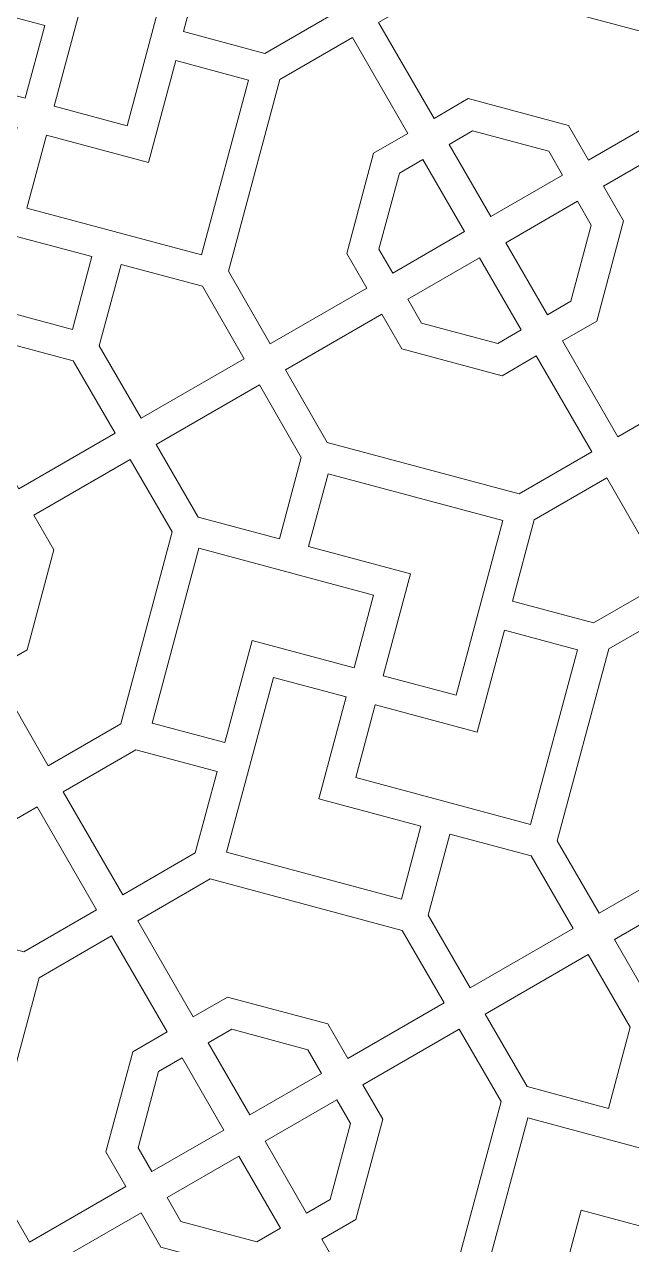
# Model space of a CAD drawing. Header units: centimetres. Extents: x 1.9 to 18.1, y -9.5 to 9.5.
# Drawn here: x 13.928 to 15.627, y -5.633 to -2.219 of the extents above; entities that cross this region are included whole.
import ezdxf

# ---------------------------------------------------------------- set-up
doc = ezdxf.new("R2010")
doc.units = ezdxf.units.CM
doc.header["$MEASUREMENT"] = 0
doc.layers.add('layer 1', color=7, linetype='Continuous')

msp = doc.modelspace()

# ---------------------------------------------------------------- linework, layer by layer
at = {"layer": 'layer 1', "color": 7, "lineweight": 9}
for points, knots in [([(1.85394, -0.05571), (1.85394, -0.05571), (18.09811, -0.05571), (18.09811, -0.05571), (18.09811, -0.05571), (18.09811, -0.05571), (18.09811, -9.49999), (18.09811, -9.49999), (18.09811, -9.49999), (18.09811, -9.49999), (1.85394, -9.49999), (1.85394, -9.49999), (1.85394, -9.49999), (1.85394, -9.49999), (1.85394, -0.05571), (1.85394, -0.05571)], [0, 0, 0, 0, 0.2, 0.2, 0.2, 0.2, 0.4, 0.4, 0.4, 0.4, 0.6, 0.6, 0.6, 0.6, 1, 1, 1, 1]), ([(14.012, -2.44755), (14.012, -2.44755), (14.01211, -2.44757), (14.01211, -2.44757), (14.01211, -2.44757), (14.01211, -2.44757), (14.01203, -2.44787), (14.01203, -2.44787), (14.01203, -2.44787), (14.01203, -2.44787), (14.21579, -2.50247), (14.21579, -2.50247), (14.21579, -2.50247), (14.21579, -2.50247), (14.34681, -2.0135), (14.34681, -2.0135), (14.34681, -2.0135), (14.34681, -2.0135), (13.85784, -1.88247), (13.85784, -1.88247), (13.85784, -1.88247), (13.85784, -1.88247), (13.80321, -2.08634), (13.80321, -2.08634), (13.80321, -2.08634), (13.80321, -2.08634), (14.08831, -2.16273), (14.08831, -2.16273), (14.08831, -2.16273), (14.08831, -2.16273), (14.012, -2.44755), (14.012, -2.44755)], [0, 0, 0, 0, 0.1111111, 0.1111111, 0.1111111, 0.1111111, 0.2222222, 0.2222222, 0.2222222, 0.2222222, 0.3333333, 0.3333333, 0.3333333, 0.3333333, 0.4444444, 0.4444444, 0.4444444, 0.4444444, 0.5555556, 0.5555556, 0.5555556, 0.5555556, 0.6666667, 0.6666667, 0.6666667, 0.6666667, 0.7777778, 0.7777778, 0.7777778, 0.7777778, 1, 1, 1, 1]), ([(14.63734, -1.89439), (14.63734, -1.89439), (14.43444, -2.01153), (14.43444, -2.01153), (14.43444, -2.01153), (14.43444, -2.01153), (14.37345, -2.23915), (14.37345, -2.23915), (14.37345, -2.23915), (14.37345, -2.23915), (14.6007, -2.30004), (14.6007, -2.30004), (14.6007, -2.30004), (14.6007, -2.30004), (14.80383, -2.18276), (14.80383, -2.18276), (14.80383, -2.18276), (14.80383, -2.18276), (14.63734, -1.89439), (14.63734, -1.89439)], [0, 0, 0, 0, 0.1666667, 0.1666667, 0.1666667, 0.1666667, 0.3333333, 0.3333333, 0.3333333, 0.3333333, 0.5, 0.5, 0.5, 0.5, 0.6666667, 0.6666667, 0.6666667, 0.6666667, 1, 1, 1, 1]), ([(13.93047, -2.42575), (13.93047, -2.42575), (13.93072, -2.42582), (13.93072, -2.42582), (13.93072, -2.42582), (13.93072, -2.42582), (13.98526, -2.22223), (13.98526, -2.22223), (13.98526, -2.22223), (13.98526, -2.22223), (13.4963, -2.09121), (13.4963, -2.09121), (13.4963, -2.09121), (13.4963, -2.09121), (13.36527, -2.58018), (13.36527, -2.58018), (13.36527, -2.58018), (13.36527, -2.58018), (13.56903, -2.63478), (13.56903, -2.63478), (13.56903, -2.63478), (13.56903, -2.63478), (13.64548, -2.34945), (13.64548, -2.34945), (13.64548, -2.34945), (13.64548, -2.34945), (13.93046, -2.42581), (13.93046, -2.42581), (13.93046, -2.42581), (13.93046, -2.42581), (13.93047, -2.42575), (13.93047, -2.42575)], [0, 0, 0, 0, 0.1111111, 0.1111111, 0.1111111, 0.1111111, 0.2222222, 0.2222222, 0.2222222, 0.2222222, 0.3333333, 0.3333333, 0.3333333, 0.3333333, 0.4444444, 0.4444444, 0.4444444, 0.4444444, 0.5555556, 0.5555556, 0.5555556, 0.5555556, 0.6666667, 0.6666667, 0.6666667, 0.6666667, 0.7777778, 0.7777778, 0.7777778, 0.7777778, 1, 1, 1, 1]), ([(15.45049, -2.50176), (15.45049, -2.50176), (15.50638, -2.59855), (15.50638, -2.59855), (15.50638, -2.59855), (15.50638, -2.59855), (15.77586, -2.44296), (15.77586, -2.44296), (15.77586, -2.44296), (15.77586, -2.44296), (15.65868, -2.24), (15.65868, -2.24), (15.65868, -2.24), (15.65868, -2.24), (15.12204, -2.0962), (15.12204, -2.0962), (15.12204, -2.0962), (15.12204, -2.0962), (14.91916, -2.21334), (14.91916, -2.21334), (14.91916, -2.21334), (14.91916, -2.21334), (15.07426, -2.48199), (15.07426, -2.48199), (15.07426, -2.48199), (15.07426, -2.48199), (15.17014, -2.42664), (15.17014, -2.42664), (15.17014, -2.42664), (15.17014, -2.42664), (15.45049, -2.50176), (15.45049, -2.50176)], [0, 0, 0, 0, 0.1111111, 0.1111111, 0.1111111, 0.1111111, 0.2222222, 0.2222222, 0.2222222, 0.2222222, 0.3333333, 0.3333333, 0.3333333, 0.3333333, 0.4444444, 0.4444444, 0.4444444, 0.4444444, 0.5555556, 0.5555556, 0.5555556, 0.5555556, 0.6666667, 0.6666667, 0.6666667, 0.6666667, 0.7777778, 0.7777778, 0.7777778, 0.7777778, 1, 1, 1, 1]), ([(14.83001, -2.85999), (14.83001, -2.85999), (14.90514, -2.57964), (14.90514, -2.57964), (14.90514, -2.57964), (14.90514, -2.57964), (15.00101, -2.52428), (15.00101, -2.52428), (15.00101, -2.52428), (15.00101, -2.52428), (14.8459, -2.25563), (14.8459, -2.25563), (14.8459, -2.25563), (14.8459, -2.25563), (14.64286, -2.37286), (14.64286, -2.37286), (14.64286, -2.37286), (14.64286, -2.37286), (14.49906, -2.9095), (14.49906, -2.9095), (14.49906, -2.9095), (14.49906, -2.9095), (14.61625, -3.11247), (14.61625, -3.11247), (14.61625, -3.11247), (14.61625, -3.11247), (14.8859, -2.95678), (14.8859, -2.95678), (14.8859, -2.95678), (14.8859, -2.95678), (14.83001, -2.85999), (14.83001, -2.85999)], [0, 0, 0, 0, 0.1111111, 0.1111111, 0.1111111, 0.1111111, 0.2222222, 0.2222222, 0.2222222, 0.2222222, 0.3333333, 0.3333333, 0.3333333, 0.3333333, 0.4444444, 0.4444444, 0.4444444, 0.4444444, 0.5555556, 0.5555556, 0.5555556, 0.5555556, 0.6666667, 0.6666667, 0.6666667, 0.6666667, 0.7777778, 0.7777778, 0.7777778, 0.7777778, 1, 1, 1, 1]), ([(13.9903, -2.52915), (13.9903, -2.52915), (13.99028, -2.52925), (13.99028, -2.52925), (13.99028, -2.52925), (13.99028, -2.52925), (13.9898, -2.52912), (13.9898, -2.52912), (13.9898, -2.52912), (13.9898, -2.52912), (13.9352, -2.73291), (13.9352, -2.73291), (13.9352, -2.73291), (13.9352, -2.73291), (14.42417, -2.86393), (14.42417, -2.86393), (14.42417, -2.86393), (14.42417, -2.86393), (14.55519, -2.37496), (14.55519, -2.37496), (14.55519, -2.37496), (14.55519, -2.37496), (14.35167, -2.32042), (14.35167, -2.32042), (14.35167, -2.32042), (14.35167, -2.32042), (14.27528, -2.60551), (14.27528, -2.60551), (14.27528, -2.60551), (14.27528, -2.60551), (13.9903, -2.52915), (13.9903, -2.52915)], [0, 0, 0, 0, 0.1111111, 0.1111111, 0.1111111, 0.1111111, 0.2222222, 0.2222222, 0.2222222, 0.2222222, 0.3333333, 0.3333333, 0.3333333, 0.3333333, 0.4444444, 0.4444444, 0.4444444, 0.4444444, 0.5555556, 0.5555556, 0.5555556, 0.5555556, 0.6666667, 0.6666667, 0.6666667, 0.6666667, 0.7777778, 0.7777778, 0.7777778, 0.7777778, 1, 1, 1, 1]), ([(13.90861, -2.50706), (13.90861, -2.50706), (13.70497, -2.4525), (13.70497, -2.4525), (13.70497, -2.4525), (13.70497, -2.4525), (13.57395, -2.94147), (13.57395, -2.94147), (13.57395, -2.94147), (13.57395, -2.94147), (14.06292, -3.07249), (14.06292, -3.07249), (14.06292, -3.07249), (14.06292, -3.07249), (14.11749, -2.86886), (14.11749, -2.86886), (14.11749, -2.86886), (14.11749, -2.86886), (13.83215, -2.7924), (13.83215, -2.7924), (13.83215, -2.7924), (13.83215, -2.7924), (13.90861, -2.50706), (13.90861, -2.50706)], [0, 0, 0, 0, 0.1428571, 0.1428571, 0.1428571, 0.1428571, 0.2857143, 0.2857143, 0.2857143, 0.2857143, 0.4285714, 0.4285714, 0.4285714, 0.4285714, 0.5714286, 0.5714286, 0.5714286, 0.5714286, 0.7142857, 0.7142857, 0.7142857, 0.7142857, 1, 1, 1, 1]), ([(15.43351, -2.64062), (15.43351, -2.64062), (15.39505, -2.57401), (15.39505, -2.57401), (15.39505, -2.57401), (15.39505, -2.57401), (15.18203, -2.51693), (15.18203, -2.51693), (15.18203, -2.51693), (15.18203, -2.51693), (15.11633, -2.55486), (15.11633, -2.55486), (15.11633, -2.55486), (15.11633, -2.55486), (15.23276, -2.75652), (15.23276, -2.75652), (15.23276, -2.75652), (15.23276, -2.75652), (15.43351, -2.64062), (15.43351, -2.64062)], [0, 0, 0, 0, 0.1666667, 0.1666667, 0.1666667, 0.1666667, 0.3333333, 0.3333333, 0.3333333, 0.3333333, 0.5, 0.5, 0.5, 0.5, 0.6666667, 0.6666667, 0.6666667, 0.6666667, 1, 1, 1, 1]), ([(15.60455, -2.7686), (15.60455, -2.7686), (15.52943, -3.04895), (15.52943, -3.04895), (15.52943, -3.04895), (15.52943, -3.04895), (15.43355, -3.1043), (15.43355, -3.1043), (15.43355, -3.1043), (15.43355, -3.1043), (15.58866, -3.37296), (15.58866, -3.37296), (15.58866, -3.37296), (15.58866, -3.37296), (15.79148, -3.25586), (15.79148, -3.25586), (15.79148, -3.25586), (15.79148, -3.25586), (15.9353, -2.71911), (15.9353, -2.71911), (15.9353, -2.71911), (15.9353, -2.71911), (15.81816, -2.51621), (15.81816, -2.51621), (15.81816, -2.51621), (15.81816, -2.51621), (15.54867, -2.6718), (15.54867, -2.6718), (15.54867, -2.6718), (15.54867, -2.6718), (15.60455, -2.7686), (15.60455, -2.7686)], [0, 0, 0, 0, 0.1111111, 0.1111111, 0.1111111, 0.1111111, 0.2222222, 0.2222222, 0.2222222, 0.2222222, 0.3333333, 0.3333333, 0.3333333, 0.3333333, 0.4444444, 0.4444444, 0.4444444, 0.4444444, 0.5555556, 0.5555556, 0.5555556, 0.5555556, 0.6666667, 0.6666667, 0.6666667, 0.6666667, 0.7777778, 0.7777778, 0.7777778, 0.7777778, 1, 1, 1, 1]), ([(14.95876, -2.91471), (14.95876, -2.91471), (15.15951, -2.79881), (15.15951, -2.79881), (15.15951, -2.79881), (15.15951, -2.79881), (15.04308, -2.59715), (15.04308, -2.59715), (15.04308, -2.59715), (15.04308, -2.59715), (14.97738, -2.63508), (14.97738, -2.63508), (14.97738, -2.63508), (14.97738, -2.63508), (14.92031, -2.8481), (14.92031, -2.8481), (14.92031, -2.8481), (14.92031, -2.8481), (14.95876, -2.91471), (14.95876, -2.91471)], [0, 0, 0, 0, 0.1666667, 0.1666667, 0.1666667, 0.1666667, 0.3333333, 0.3333333, 0.3333333, 0.3333333, 0.5, 0.5, 0.5, 0.5, 0.6666667, 0.6666667, 0.6666667, 0.6666667, 1, 1, 1, 1]), ([(15.4758, -2.71387), (15.4758, -2.71387), (15.27505, -2.82977), (15.27505, -2.82977), (15.27505, -2.82977), (15.27505, -2.82977), (15.39148, -3.03144), (15.39148, -3.03144), (15.39148, -3.03144), (15.39148, -3.03144), (15.45718, -2.99351), (15.45718, -2.99351), (15.45718, -2.99351), (15.45718, -2.99351), (15.51426, -2.78048), (15.51426, -2.78048), (15.51426, -2.78048), (15.51426, -2.78048), (15.4758, -2.71387), (15.4758, -2.71387)], [0, 0, 0, 0, 0.1666667, 0.1666667, 0.1666667, 0.1666667, 0.3333333, 0.3333333, 0.3333333, 0.3333333, 0.5, 0.5, 0.5, 0.5, 0.6666667, 0.6666667, 0.6666667, 0.6666667, 1, 1, 1, 1]), ([(14.54338, -3.15454), (14.54338, -3.15454), (14.4262, -2.95157), (14.4262, -2.95157), (14.4262, -2.95157), (14.4262, -2.95157), (14.19876, -2.89063), (14.19876, -2.89063), (14.19876, -2.89063), (14.19876, -2.89063), (14.13782, -3.11806), (14.13782, -3.11806), (14.13782, -3.11806), (14.13782, -3.11806), (14.255, -3.32103), (14.255, -3.32103), (14.255, -3.32103), (14.255, -3.32103), (14.54338, -3.15454), (14.54338, -3.15454)], [0, 0, 0, 0, 0.1666667, 0.1666667, 0.1666667, 0.1666667, 0.3333333, 0.3333333, 0.3333333, 0.3333333, 0.5, 0.5, 0.5, 0.5, 0.6666667, 0.6666667, 0.6666667, 0.6666667, 1, 1, 1, 1]), ([(15.00106, -2.98797), (15.00106, -2.98797), (15.03951, -3.05458), (15.03951, -3.05458), (15.03951, -3.05458), (15.03951, -3.05458), (15.25254, -3.11166), (15.25254, -3.11166), (15.25254, -3.11166), (15.25254, -3.11166), (15.31823, -3.07373), (15.31823, -3.07373), (15.31823, -3.07373), (15.31823, -3.07373), (15.2018, -2.87207), (15.2018, -2.87207), (15.2018, -2.87207), (15.2018, -2.87207), (15.00106, -2.98797), (15.00106, -2.98797)], [0, 0, 0, 0, 0.1666667, 0.1666667, 0.1666667, 0.1666667, 0.3333333, 0.3333333, 0.3333333, 0.3333333, 0.5, 0.5, 0.5, 0.5, 0.6666667, 0.6666667, 0.6666667, 0.6666667, 1, 1, 1, 1]), ([(13.85677, -3.4219), (13.85677, -3.4219), (13.91265, -3.51869), (13.91265, -3.51869), (13.91265, -3.51869), (13.91265, -3.51869), (14.18214, -3.3631), (14.18214, -3.3631), (14.18214, -3.3631), (14.18214, -3.3631), (14.06495, -3.16014), (14.06495, -3.16014), (14.06495, -3.16014), (14.06495, -3.16014), (13.52831, -3.01634), (13.52831, -3.01634), (13.52831, -3.01634), (13.52831, -3.01634), (13.32543, -3.13348), (13.32543, -3.13348), (13.32543, -3.13348), (13.32543, -3.13348), (13.48053, -3.40213), (13.48053, -3.40213), (13.48053, -3.40213), (13.48053, -3.40213), (13.57641, -3.34678), (13.57641, -3.34678), (13.57641, -3.34678), (13.57641, -3.34678), (13.85677, -3.4219), (13.85677, -3.4219)], [0, 0, 0, 0, 0.1111111, 0.1111111, 0.1111111, 0.1111111, 0.2222222, 0.2222222, 0.2222222, 0.2222222, 0.3333333, 0.3333333, 0.3333333, 0.3333333, 0.4444444, 0.4444444, 0.4444444, 0.4444444, 0.5555556, 0.5555556, 0.5555556, 0.5555556, 0.6666667, 0.6666667, 0.6666667, 0.6666667, 0.7777778, 0.7777778, 0.7777778, 0.7777778, 1, 1, 1, 1]), ([(14.98407, -3.12683), (14.98407, -3.12683), (14.92819, -3.03004), (14.92819, -3.03004), (14.92819, -3.03004), (14.92819, -3.03004), (14.65854, -3.18572), (14.65854, -3.18572), (14.65854, -3.18572), (14.65854, -3.18572), (14.77559, -3.38846), (14.77559, -3.38846), (14.77559, -3.38846), (14.77559, -3.38846), (15.3126, -3.53234), (15.3126, -3.53234), (15.3126, -3.53234), (15.3126, -3.53234), (15.51541, -3.41525), (15.51541, -3.41525), (15.51541, -3.41525), (15.51541, -3.41525), (15.3603, -3.14659), (15.3603, -3.14659), (15.3603, -3.14659), (15.3603, -3.14659), (15.26443, -3.20195), (15.26443, -3.20195), (15.26443, -3.20195), (15.26443, -3.20195), (14.98407, -3.12683), (14.98407, -3.12683)], [0, 0, 0, 0, 0.1111111, 0.1111111, 0.1111111, 0.1111111, 0.2222222, 0.2222222, 0.2222222, 0.2222222, 0.3333333, 0.3333333, 0.3333333, 0.3333333, 0.4444444, 0.4444444, 0.4444444, 0.4444444, 0.5555556, 0.5555556, 0.5555556, 0.5555556, 0.6666667, 0.6666667, 0.6666667, 0.6666667, 0.7777778, 0.7777778, 0.7777778, 0.7777778, 1, 1, 1, 1]), ([(14.64208, -3.65829), (14.64208, -3.65829), (14.70299, -3.43098), (14.70299, -3.43098), (14.70299, -3.43098), (14.70299, -3.43098), (14.58567, -3.22779), (14.58567, -3.22779), (14.58567, -3.22779), (14.58567, -3.22779), (14.29729, -3.39428), (14.29729, -3.39428), (14.29729, -3.39428), (14.29729, -3.39428), (14.41452, -3.59732), (14.41452, -3.59732), (14.41452, -3.59732), (14.41452, -3.59732), (14.64208, -3.65829), (14.64208, -3.65829)], [0, 0, 0, 0, 0.1666667, 0.1666667, 0.1666667, 0.1666667, 0.3333333, 0.3333333, 0.3333333, 0.3333333, 0.5, 0.5, 0.5, 0.5, 0.6666667, 0.6666667, 0.6666667, 0.6666667, 1, 1, 1, 1]), ([(14.01083, -3.68874), (14.01083, -3.68874), (13.9357, -3.96909), (13.9357, -3.96909), (13.9357, -3.96909), (13.9357, -3.96909), (13.83983, -4.02444), (13.83983, -4.02444), (13.83983, -4.02444), (13.83983, -4.02444), (13.99493, -4.2931), (13.99493, -4.2931), (13.99493, -4.2931), (13.99493, -4.2931), (14.19775, -4.176), (14.19775, -4.176), (14.19775, -4.176), (14.19775, -4.176), (14.34157, -3.63925), (14.34157, -3.63925), (14.34157, -3.63925), (14.34157, -3.63925), (14.22443, -3.43635), (14.22443, -3.43635), (14.22443, -3.43635), (14.22443, -3.43635), (13.95494, -3.59194), (13.95494, -3.59194), (13.95494, -3.59194), (13.95494, -3.59194), (14.01083, -3.68874), (14.01083, -3.68874)], [0, 0, 0, 0, 0.1111111, 0.1111111, 0.1111111, 0.1111111, 0.2222222, 0.2222222, 0.2222222, 0.2222222, 0.3333333, 0.3333333, 0.3333333, 0.3333333, 0.4444444, 0.4444444, 0.4444444, 0.4444444, 0.5555556, 0.5555556, 0.5555556, 0.5555556, 0.6666667, 0.6666667, 0.6666667, 0.6666667, 0.7777778, 0.7777778, 0.7777778, 0.7777778, 1, 1, 1, 1]), ([(14.93214, -4.04127), (14.93214, -4.04127), (14.93225, -4.0413), (14.93225, -4.0413), (14.93225, -4.0413), (14.93225, -4.0413), (14.93217, -4.0416), (14.93217, -4.0416), (14.93217, -4.0416), (14.93217, -4.0416), (15.13593, -4.09619), (15.13593, -4.09619), (15.13593, -4.09619), (15.13593, -4.09619), (15.26695, -3.60723), (15.26695, -3.60723), (15.26695, -3.60723), (15.26695, -3.60723), (14.77798, -3.4762), (14.77798, -3.4762), (14.77798, -3.4762), (14.77798, -3.4762), (14.72335, -3.68007), (14.72335, -3.68007), (14.72335, -3.68007), (14.72335, -3.68007), (15.00845, -3.75646), (15.00845, -3.75646), (15.00845, -3.75646), (15.00845, -3.75646), (14.93214, -4.04127), (14.93214, -4.04127)], [0, 0, 0, 0, 0.1111111, 0.1111111, 0.1111111, 0.1111111, 0.2222222, 0.2222222, 0.2222222, 0.2222222, 0.3333333, 0.3333333, 0.3333333, 0.3333333, 0.4444444, 0.4444444, 0.4444444, 0.4444444, 0.5555556, 0.5555556, 0.5555556, 0.5555556, 0.6666667, 0.6666667, 0.6666667, 0.6666667, 0.7777778, 0.7777778, 0.7777778, 0.7777778, 1, 1, 1, 1]), ([(15.55748, -3.48812), (15.55748, -3.48812), (15.35458, -3.60526), (15.35458, -3.60526), (15.35458, -3.60526), (15.35458, -3.60526), (15.29359, -3.83288), (15.29359, -3.83288), (15.29359, -3.83288), (15.29359, -3.83288), (15.52084, -3.89377), (15.52084, -3.89377), (15.52084, -3.89377), (15.52084, -3.89377), (15.72397, -3.77649), (15.72397, -3.77649), (15.72397, -3.77649), (15.72397, -3.77649), (15.55748, -3.48812), (15.55748, -3.48812)], [0, 0, 0, 0, 0.1666667, 0.1666667, 0.1666667, 0.1666667, 0.3333333, 0.3333333, 0.3333333, 0.3333333, 0.5, 0.5, 0.5, 0.5, 0.6666667, 0.6666667, 0.6666667, 0.6666667, 1, 1, 1, 1]), ([(14.85061, -4.01948), (14.85061, -4.01948), (14.85085, -4.01954), (14.85085, -4.01954), (14.85085, -4.01954), (14.85085, -4.01954), (14.9054, -3.81596), (14.9054, -3.81596), (14.9054, -3.81596), (14.9054, -3.81596), (14.41643, -3.68494), (14.41643, -3.68494), (14.41643, -3.68494), (14.41643, -3.68494), (14.28541, -4.17391), (14.28541, -4.17391), (14.28541, -4.17391), (14.28541, -4.17391), (14.48917, -4.22851), (14.48917, -4.22851), (14.48917, -4.22851), (14.48917, -4.22851), (14.56562, -3.94318), (14.56562, -3.94318), (14.56562, -3.94318), (14.56562, -3.94318), (14.85059, -4.01954), (14.85059, -4.01954), (14.85059, -4.01954), (14.85059, -4.01954), (14.85061, -4.01948), (14.85061, -4.01948)], [0, 0, 0, 0, 0.1111111, 0.1111111, 0.1111111, 0.1111111, 0.2222222, 0.2222222, 0.2222222, 0.2222222, 0.3333333, 0.3333333, 0.3333333, 0.3333333, 0.4444444, 0.4444444, 0.4444444, 0.4444444, 0.5555556, 0.5555556, 0.5555556, 0.5555556, 0.6666667, 0.6666667, 0.6666667, 0.6666667, 0.7777778, 0.7777778, 0.7777778, 0.7777778, 1, 1, 1, 1]), ([(15.75015, -4.45372), (15.75015, -4.45372), (15.82528, -4.17337), (15.82528, -4.17337), (15.82528, -4.17337), (15.82528, -4.17337), (15.92115, -4.11801), (15.92115, -4.11801), (15.92115, -4.11801), (15.92115, -4.11801), (15.76604, -3.84936), (15.76604, -3.84936), (15.76604, -3.84936), (15.76604, -3.84936), (15.56299, -3.96659), (15.56299, -3.96659), (15.56299, -3.96659), (15.56299, -3.96659), (15.4192, -4.50323), (15.4192, -4.50323), (15.4192, -4.50323), (15.4192, -4.50323), (15.53639, -4.7062), (15.53639, -4.7062), (15.53639, -4.7062), (15.53639, -4.7062), (15.80604, -4.55051), (15.80604, -4.55051), (15.80604, -4.55051), (15.80604, -4.55051), (15.75015, -4.45372), (15.75015, -4.45372)], [0, 0, 0, 0, 0.1111111, 0.1111111, 0.1111111, 0.1111111, 0.2222222, 0.2222222, 0.2222222, 0.2222222, 0.3333333, 0.3333333, 0.3333333, 0.3333333, 0.4444444, 0.4444444, 0.4444444, 0.4444444, 0.5555556, 0.5555556, 0.5555556, 0.5555556, 0.6666667, 0.6666667, 0.6666667, 0.6666667, 0.7777778, 0.7777778, 0.7777778, 0.7777778, 1, 1, 1, 1]), ([(14.91044, -4.12288), (14.91044, -4.12288), (14.91042, -4.12298), (14.91042, -4.12298), (14.91042, -4.12298), (14.91042, -4.12298), (14.90994, -4.12285), (14.90994, -4.12285), (14.90994, -4.12285), (14.90994, -4.12285), (14.85534, -4.32663), (14.85534, -4.32663), (14.85534, -4.32663), (14.85534, -4.32663), (15.34431, -4.45765), (15.34431, -4.45765), (15.34431, -4.45765), (15.34431, -4.45765), (15.47533, -3.96869), (15.47533, -3.96869), (15.47533, -3.96869), (15.47533, -3.96869), (15.27181, -3.91415), (15.27181, -3.91415), (15.27181, -3.91415), (15.27181, -3.91415), (15.19542, -4.19924), (15.19542, -4.19924), (15.19542, -4.19924), (15.19542, -4.19924), (14.91044, -4.12288), (14.91044, -4.12288)], [0, 0, 0, 0, 0.1111111, 0.1111111, 0.1111111, 0.1111111, 0.2222222, 0.2222222, 0.2222222, 0.2222222, 0.3333333, 0.3333333, 0.3333333, 0.3333333, 0.4444444, 0.4444444, 0.4444444, 0.4444444, 0.5555556, 0.5555556, 0.5555556, 0.5555556, 0.6666667, 0.6666667, 0.6666667, 0.6666667, 0.7777778, 0.7777778, 0.7777778, 0.7777778, 1, 1, 1, 1]), ([(14.82875, -4.10079), (14.82875, -4.10079), (14.62511, -4.04623), (14.62511, -4.04623), (14.62511, -4.04623), (14.62511, -4.04623), (14.49409, -4.5352), (14.49409, -4.5352), (14.49409, -4.5352), (14.49409, -4.5352), (14.98307, -4.66622), (14.98307, -4.66622), (14.98307, -4.66622), (14.98307, -4.66622), (15.03763, -4.46258), (15.03763, -4.46258), (15.03763, -4.46258), (15.03763, -4.46258), (14.75229, -4.38613), (14.75229, -4.38613), (14.75229, -4.38613), (14.75229, -4.38613), (14.82875, -4.10079), (14.82875, -4.10079)], [0, 0, 0, 0, 0.1428571, 0.1428571, 0.1428571, 0.1428571, 0.2857143, 0.2857143, 0.2857143, 0.2857143, 0.4285714, 0.4285714, 0.4285714, 0.4285714, 0.5714286, 0.5714286, 0.5714286, 0.5714286, 0.7142857, 0.7142857, 0.7142857, 0.7142857, 1, 1, 1, 1]), ([(14.2035, -4.65434), (14.2035, -4.65434), (14.40647, -4.53716), (14.40647, -4.53716), (14.40647, -4.53716), (14.40647, -4.53716), (14.46739, -4.30978), (14.46739, -4.30978), (14.46739, -4.30978), (14.46739, -4.30978), (14.2399, -4.24882), (14.2399, -4.24882), (14.2399, -4.24882), (14.2399, -4.24882), (14.037, -4.36596), (14.037, -4.36596), (14.037, -4.36596), (14.037, -4.36596), (14.2035, -4.65434), (14.2035, -4.65434)], [0, 0, 0, 0, 0.1666667, 0.1666667, 0.1666667, 0.1666667, 0.3333333, 0.3333333, 0.3333333, 0.3333333, 0.5, 0.5, 0.5, 0.5, 0.6666667, 0.6666667, 0.6666667, 0.6666667, 1, 1, 1, 1]), ([(13.96375, -4.40825), (13.96375, -4.40825), (13.76085, -4.5254), (13.76085, -4.5254), (13.76085, -4.5254), (13.76085, -4.5254), (13.69986, -4.75302), (13.69986, -4.75302), (13.69986, -4.75302), (13.69986, -4.75302), (13.92711, -4.81391), (13.92711, -4.81391), (13.92711, -4.81391), (13.92711, -4.81391), (14.13025, -4.69663), (14.13025, -4.69663), (14.13025, -4.69663), (14.13025, -4.69663), (13.96375, -4.40825), (13.96375, -4.40825)], [0, 0, 0, 0, 0.1666667, 0.1666667, 0.1666667, 0.1666667, 0.3333333, 0.3333333, 0.3333333, 0.3333333, 0.5, 0.5, 0.5, 0.5, 0.6666667, 0.6666667, 0.6666667, 0.6666667, 1, 1, 1, 1]), ([(15.46352, -4.74827), (15.46352, -4.74827), (15.34634, -4.5453), (15.34634, -4.5453), (15.34634, -4.5453), (15.34634, -4.5453), (15.1189, -4.48436), (15.1189, -4.48436), (15.1189, -4.48436), (15.1189, -4.48436), (15.05796, -4.71179), (15.05796, -4.71179), (15.05796, -4.71179), (15.05796, -4.71179), (15.17514, -4.91476), (15.17514, -4.91476), (15.17514, -4.91476), (15.17514, -4.91476), (15.46352, -4.74827), (15.46352, -4.74827)], [0, 0, 0, 0, 0.1666667, 0.1666667, 0.1666667, 0.1666667, 0.3333333, 0.3333333, 0.3333333, 0.3333333, 0.5, 0.5, 0.5, 0.5, 0.6666667, 0.6666667, 0.6666667, 0.6666667, 1, 1, 1, 1]), ([(14.77691, -5.01562), (14.77691, -5.01562), (14.83279, -5.11242), (14.83279, -5.11242), (14.83279, -5.11242), (14.83279, -5.11242), (15.10228, -4.95683), (15.10228, -4.95683), (15.10228, -4.95683), (15.10228, -4.95683), (14.98509, -4.75387), (14.98509, -4.75387), (14.98509, -4.75387), (14.98509, -4.75387), (14.44845, -4.61007), (14.44845, -4.61007), (14.44845, -4.61007), (14.44845, -4.61007), (14.24557, -4.7272), (14.24557, -4.7272), (14.24557, -4.7272), (14.24557, -4.7272), (14.40067, -4.99586), (14.40067, -4.99586), (14.40067, -4.99586), (14.40067, -4.99586), (14.49655, -4.9405), (14.49655, -4.9405), (14.49655, -4.9405), (14.49655, -4.9405), (14.77691, -5.01562), (14.77691, -5.01562)], [0, 0, 0, 0, 0.1111111, 0.1111111, 0.1111111, 0.1111111, 0.2222222, 0.2222222, 0.2222222, 0.2222222, 0.3333333, 0.3333333, 0.3333333, 0.3333333, 0.4444444, 0.4444444, 0.4444444, 0.4444444, 0.5555556, 0.5555556, 0.5555556, 0.5555556, 0.6666667, 0.6666667, 0.6666667, 0.6666667, 0.7777778, 0.7777778, 0.7777778, 0.7777778, 1, 1, 1, 1]), ([(15.90421, -4.72056), (15.90421, -4.72056), (15.84833, -4.62376), (15.84833, -4.62376), (15.84833, -4.62376), (15.84833, -4.62376), (15.57868, -4.77945), (15.57868, -4.77945), (15.57868, -4.77945), (15.57868, -4.77945), (15.69573, -4.98218), (15.69573, -4.98218), (15.69573, -4.98218), (15.69573, -4.98218), (16.23274, -5.12607), (16.23274, -5.12607), (16.23274, -5.12607), (16.23274, -5.12607), (16.43555, -5.00898), (16.43555, -5.00898), (16.43555, -5.00898), (16.43555, -5.00898), (16.28044, -4.74032), (16.28044, -4.74032), (16.28044, -4.74032), (16.28044, -4.74032), (16.18457, -4.79568), (16.18457, -4.79568), (16.18457, -4.79568), (16.18457, -4.79568), (15.90421, -4.72056), (15.90421, -4.72056)], [0, 0, 0, 0, 0.1111111, 0.1111111, 0.1111111, 0.1111111, 0.2222222, 0.2222222, 0.2222222, 0.2222222, 0.3333333, 0.3333333, 0.3333333, 0.3333333, 0.4444444, 0.4444444, 0.4444444, 0.4444444, 0.5555556, 0.5555556, 0.5555556, 0.5555556, 0.6666667, 0.6666667, 0.6666667, 0.6666667, 0.7777778, 0.7777778, 0.7777778, 0.7777778, 1, 1, 1, 1]), ([(14.15643, -5.37386), (14.15643, -5.37386), (14.23155, -5.09351), (14.23155, -5.09351), (14.23155, -5.09351), (14.23155, -5.09351), (14.32742, -5.03815), (14.32742, -5.03815), (14.32742, -5.03815), (14.32742, -5.03815), (14.17232, -4.7695), (14.17232, -4.7695), (14.17232, -4.7695), (14.17232, -4.7695), (13.96927, -4.88673), (13.96927, -4.88673), (13.96927, -4.88673), (13.96927, -4.88673), (13.82547, -5.42337), (13.82547, -5.42337), (13.82547, -5.42337), (13.82547, -5.42337), (13.94266, -5.62633), (13.94266, -5.62633), (13.94266, -5.62633), (13.94266, -5.62633), (14.21231, -5.47065), (14.21231, -5.47065), (14.21231, -5.47065), (14.21231, -5.47065), (14.15643, -5.37386), (14.15643, -5.37386)], [0, 0, 0, 0, 0.1111111, 0.1111111, 0.1111111, 0.1111111, 0.2222222, 0.2222222, 0.2222222, 0.2222222, 0.3333333, 0.3333333, 0.3333333, 0.3333333, 0.4444444, 0.4444444, 0.4444444, 0.4444444, 0.5555556, 0.5555556, 0.5555556, 0.5555556, 0.6666667, 0.6666667, 0.6666667, 0.6666667, 0.7777778, 0.7777778, 0.7777778, 0.7777778, 1, 1, 1, 1]), ([(15.56222, -5.25202), (15.56222, -5.25202), (15.62313, -5.02471), (15.62313, -5.02471), (15.62313, -5.02471), (15.62313, -5.02471), (15.50581, -4.82152), (15.50581, -4.82152), (15.50581, -4.82152), (15.50581, -4.82152), (15.21743, -4.98801), (15.21743, -4.98801), (15.21743, -4.98801), (15.21743, -4.98801), (15.33466, -5.19105), (15.33466, -5.19105), (15.33466, -5.19105), (15.33466, -5.19105), (15.56222, -5.25202), (15.56222, -5.25202)], [0, 0, 0, 0, 0.1666667, 0.1666667, 0.1666667, 0.1666667, 0.3333333, 0.3333333, 0.3333333, 0.3333333, 0.5, 0.5, 0.5, 0.5, 0.6666667, 0.6666667, 0.6666667, 0.6666667, 1, 1, 1, 1]), ([(14.75992, -5.15449), (14.75992, -5.15449), (14.72146, -5.08788), (14.72146, -5.08788), (14.72146, -5.08788), (14.72146, -5.08788), (14.50844, -5.0308), (14.50844, -5.0308), (14.50844, -5.0308), (14.50844, -5.0308), (14.44274, -5.06873), (14.44274, -5.06873), (14.44274, -5.06873), (14.44274, -5.06873), (14.55917, -5.27039), (14.55917, -5.27039), (14.55917, -5.27039), (14.55917, -5.27039), (14.75992, -5.15449), (14.75992, -5.15449)], [0, 0, 0, 0, 0.1666667, 0.1666667, 0.1666667, 0.1666667, 0.3333333, 0.3333333, 0.3333333, 0.3333333, 0.5, 0.5, 0.5, 0.5, 0.6666667, 0.6666667, 0.6666667, 0.6666667, 1, 1, 1, 1]), ([(14.93096, -5.28246), (14.93096, -5.28246), (14.85584, -5.56282), (14.85584, -5.56282), (14.85584, -5.56282), (14.85584, -5.56282), (14.75997, -5.61817), (14.75997, -5.61817), (14.75997, -5.61817), (14.75997, -5.61817), (14.91507, -5.88683), (14.91507, -5.88683), (14.91507, -5.88683), (14.91507, -5.88683), (15.11789, -5.76973), (15.11789, -5.76973), (15.11789, -5.76973), (15.11789, -5.76973), (15.26171, -5.23298), (15.26171, -5.23298), (15.26171, -5.23298), (15.26171, -5.23298), (15.14457, -5.03008), (15.14457, -5.03008), (15.14457, -5.03008), (15.14457, -5.03008), (14.87508, -5.18567), (14.87508, -5.18567), (14.87508, -5.18567), (14.87508, -5.18567), (14.93096, -5.28246), (14.93096, -5.28246)], [0, 0, 0, 0, 0.1111111, 0.1111111, 0.1111111, 0.1111111, 0.2222222, 0.2222222, 0.2222222, 0.2222222, 0.3333333, 0.3333333, 0.3333333, 0.3333333, 0.4444444, 0.4444444, 0.4444444, 0.4444444, 0.5555556, 0.5555556, 0.5555556, 0.5555556, 0.6666667, 0.6666667, 0.6666667, 0.6666667, 0.7777778, 0.7777778, 0.7777778, 0.7777778, 1, 1, 1, 1]), ([(14.28517, -5.42858), (14.28517, -5.42858), (14.48592, -5.31268), (14.48592, -5.31268), (14.48592, -5.31268), (14.48592, -5.31268), (14.36949, -5.11102), (14.36949, -5.11102), (14.36949, -5.11102), (14.36949, -5.11102), (14.3038, -5.14895), (14.3038, -5.14895), (14.3038, -5.14895), (14.3038, -5.14895), (14.24672, -5.36197), (14.24672, -5.36197), (14.24672, -5.36197), (14.24672, -5.36197), (14.28517, -5.42858), (14.28517, -5.42858)], [0, 0, 0, 0, 0.1666667, 0.1666667, 0.1666667, 0.1666667, 0.3333333, 0.3333333, 0.3333333, 0.3333333, 0.5, 0.5, 0.5, 0.5, 0.6666667, 0.6666667, 0.6666667, 0.6666667, 1, 1, 1, 1]), ([(14.80221, -5.22774), (14.80221, -5.22774), (14.60147, -5.34364), (14.60147, -5.34364), (14.60147, -5.34364), (14.60147, -5.34364), (14.7179, -5.5453), (14.7179, -5.5453), (14.7179, -5.5453), (14.7179, -5.5453), (14.78359, -5.50737), (14.78359, -5.50737), (14.78359, -5.50737), (14.78359, -5.50737), (14.84067, -5.29435), (14.84067, -5.29435), (14.84067, -5.29435), (14.84067, -5.29435), (14.80221, -5.22774), (14.80221, -5.22774)], [0, 0, 0, 0, 0.1666667, 0.1666667, 0.1666667, 0.1666667, 0.3333333, 0.3333333, 0.3333333, 0.3333333, 0.5, 0.5, 0.5, 0.5, 0.6666667, 0.6666667, 0.6666667, 0.6666667, 1, 1, 1, 1]), ([(15.77075, -5.61321), (15.77075, -5.61321), (15.77099, -5.61327), (15.77099, -5.61327), (15.77099, -5.61327), (15.77099, -5.61327), (15.82554, -5.40969), (15.82554, -5.40969), (15.82554, -5.40969), (15.82554, -5.40969), (15.33657, -5.27867), (15.33657, -5.27867), (15.33657, -5.27867), (15.33657, -5.27867), (15.20555, -5.76764), (15.20555, -5.76764), (15.20555, -5.76764), (15.20555, -5.76764), (15.40931, -5.82223), (15.40931, -5.82223), (15.40931, -5.82223), (15.40931, -5.82223), (15.48576, -5.53691), (15.48576, -5.53691), (15.48576, -5.53691), (15.48576, -5.53691), (15.77073, -5.61326), (15.77073, -5.61326), (15.77073, -5.61326), (15.77073, -5.61326), (15.77075, -5.61321), (15.77075, -5.61321)], [0, 0, 0, 0, 0.1111111, 0.1111111, 0.1111111, 0.1111111, 0.2222222, 0.2222222, 0.2222222, 0.2222222, 0.3333333, 0.3333333, 0.3333333, 0.3333333, 0.4444444, 0.4444444, 0.4444444, 0.4444444, 0.5555556, 0.5555556, 0.5555556, 0.5555556, 0.6666667, 0.6666667, 0.6666667, 0.6666667, 0.7777778, 0.7777778, 0.7777778, 0.7777778, 1, 1, 1, 1]), ([(14.32747, -5.50183), (14.32747, -5.50183), (14.36592, -5.56845), (14.36592, -5.56845), (14.36592, -5.56845), (14.36592, -5.56845), (14.57895, -5.62553), (14.57895, -5.62553), (14.57895, -5.62553), (14.57895, -5.62553), (14.64465, -5.5876), (14.64465, -5.5876), (14.64465, -5.5876), (14.64465, -5.5876), (14.52821, -5.38593), (14.52821, -5.38593), (14.52821, -5.38593), (14.52821, -5.38593), (14.32747, -5.50183), (14.32747, -5.50183)], [0, 0, 0, 0, 0.1666667, 0.1666667, 0.1666667, 0.1666667, 0.3333333, 0.3333333, 0.3333333, 0.3333333, 0.5, 0.5, 0.5, 0.5, 0.6666667, 0.6666667, 0.6666667, 0.6666667, 1, 1, 1, 1]), ([(14.31048, -5.6407), (14.31048, -5.6407), (14.2546, -5.5439), (14.2546, -5.5439), (14.2546, -5.5439), (14.2546, -5.5439), (13.98495, -5.69959), (13.98495, -5.69959), (13.98495, -5.69959), (13.98495, -5.69959), (14.102, -5.90232), (14.102, -5.90232), (14.102, -5.90232), (14.102, -5.90232), (14.63901, -6.04621), (14.63901, -6.04621), (14.63901, -6.04621), (14.63901, -6.04621), (14.84182, -5.92911), (14.84182, -5.92911), (14.84182, -5.92911), (14.84182, -5.92911), (14.68671, -5.66046), (14.68671, -5.66046), (14.68671, -5.66046), (14.68671, -5.66046), (14.59084, -5.71582), (14.59084, -5.71582), (14.59084, -5.71582), (14.59084, -5.71582), (14.31048, -5.6407), (14.31048, -5.6407)], [0, 0, 0, 0, 0.1111111, 0.1111111, 0.1111111, 0.1111111, 0.2222222, 0.2222222, 0.2222222, 0.2222222, 0.3333333, 0.3333333, 0.3333333, 0.3333333, 0.4444444, 0.4444444, 0.4444444, 0.4444444, 0.5555556, 0.5555556, 0.5555556, 0.5555556, 0.6666667, 0.6666667, 0.6666667, 0.6666667, 0.7777778, 0.7777778, 0.7777778, 0.7777778, 1, 1, 1, 1])]:
    msp.add_open_spline(points, degree=3, knots=knots, dxfattribs=at)

doc.saveas('drawing.dxf')
